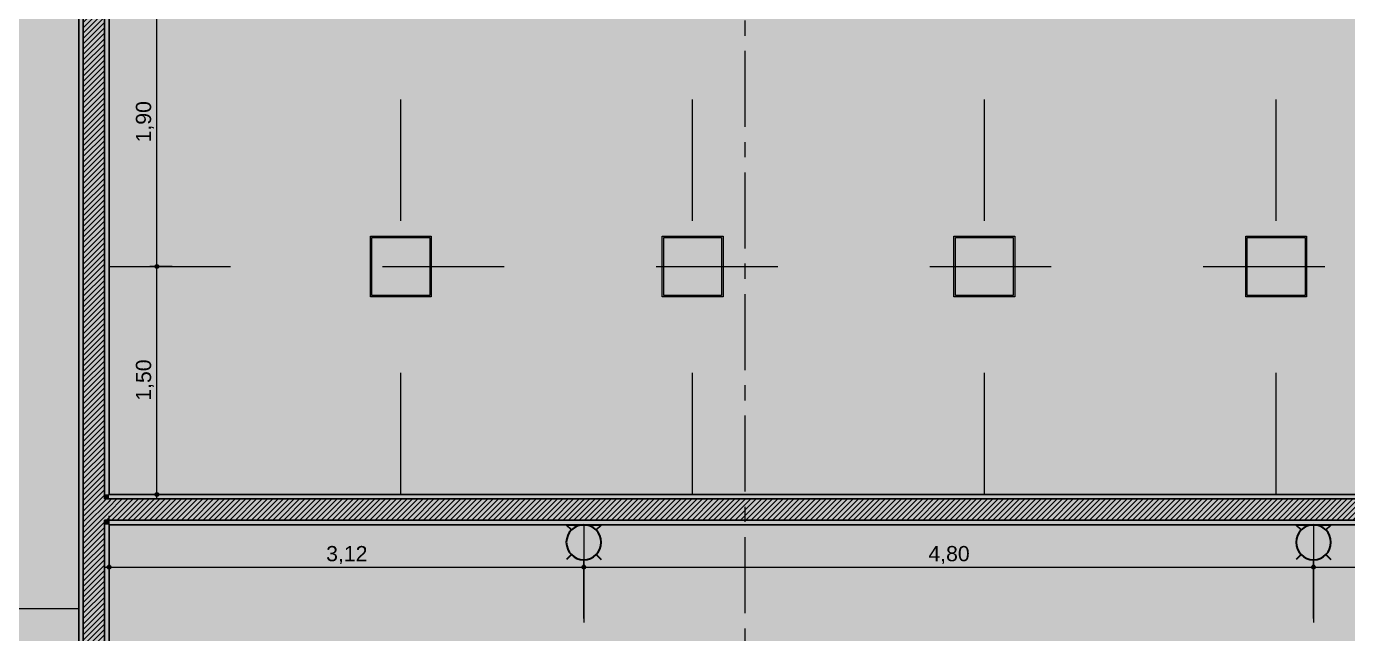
# Model space of a CAD drawing. Header units: metres. Extents: x -77 to -41.1, y -68 to -27.7.
# Drawn here: x -54.36 to -45.66, y -43.02 to -39.02 of the extents above; entities that cross this region are included whole.
import ezdxf

# ---------------------------------------------------------------- set-up
doc = ezdxf.new("R2010")
doc.units = ezdxf.units.M
doc.header["$MEASUREMENT"] = 0
doc.linetypes.add('AStair_dashed', pattern=[1.8, 0.8, -1])
doc.linetypes.add('Dot & Dashed', pattern=[0.6, 0.5, -0.05, 0, -0.05])
for name, color, linetype, lineweight in [('0_Caneta_No__99', 7, 'Continuous', 20), ('FORRO.EXEC_Caneta_No__241', 7, 'Continuous', 13), ('LAJES.EST_Caneta_No__241', 7, 'Continuous', 13), ('LUMINOTÉCNICA_Caneta_No__1', 7, 'Continuous', 35), ('LUMINOTÉCNICA_Caneta_No__96', 252, 'Continuous', 0), ('PAREDE CONSTRUIR_Caneta_No__241', 7, 'Continuous', 13), ('PAREDE CONSTRUIR_Caneta_No__3', 7, 'Continuous', 25)]:
    doc.layers.add(name, color=color, linetype=linetype, lineweight=lineweight)
for name, color, linetype in [('COTAS FORRO.EXEC', 7, 'Continuous'), ('FORRO.EXEC', 7, 'Continuous'), ('LUMINOTÉCNICA', 7, 'Continuous'), ('PAREDE CONSTRUIR', 7, 'Continuous')]:
    doc.layers.add(name, color=color, linetype=linetype)
for name, color, linetype, lineweight, true_color in [('COTAS FORRO.EXEC_Caneta_No__25', 7, 'Continuous', 13, 0x982312), ('LAJES.EST_Caneta_No__18', 7, 'Continuous', 0, 0xdfdfdf), ('LAJES.EST_Caneta_No__254', 7, 'Continuous', 0, 0xd1c9ad), ('LUMINOTÉCNICA_Caneta_No__27', 7, 'Continuous', 0, 0xbd2d17), ('LUMINOTÉCNICA_Caneta_No__36', 7, 'Continuous', 0, 0xf3aba0), ('ZONA_Caneta_No__56', 7, 'Continuous', 0, 0xffe495)]:
    doc.layers.add(name, color=color, linetype=linetype, lineweight=lineweight, true_color=true_color)
doc.styles.add('GENERATED_STYLE_1', font='arial.ttf')
doc.dimstyles.new('GENERATED_STYLE__2', dxfattribs={"dimtxt": 0.1, "dimasz": 0.0475, "dimexe": 0.18, "dimexo": 0.1, "dimgap": 0, "dimtad": 1, "dimzin": 0, "dimdsep": 46, "dimtxsty": 'GENERATED_STYLE_1', "dimblk": 'ARROWHEAD_11', "dimblk1": 'ARROWHEAD_11', "dimblk2": 'ARROWHEAD_11', "dimcen": 0.09, "dimclrd": 256, "dimclre": 256, "dimclrt": 256, "dimadec": 0, "dimazin": 0, "dimtfac": 1, "dimtdec": 4, "dimtmove": 0, "dimatfit": 3, "dimfxl": 0, "dimtolj": 1, "dimtzin": 0, "dimarcsym": 0})
doc.dimstyles.new('GENERATED_STYLE__3', dxfattribs={"dimtxt": 0.1, "dimasz": 0.0475, "dimexe": 0.18, "dimexo": 0.337275, "dimgap": 0, "dimtad": 1, "dimtih": 1, "dimtoh": 1, "dimzin": 0, "dimdsep": 46, "dimtxsty": 'GENERATED_STYLE_1', "dimblk": 'ARROWHEAD_11', "dimblk1": 'ARROWHEAD_11', "dimblk2": 'ARROWHEAD_11', "dimcen": 0.09, "dimclrd": 256, "dimclre": 256, "dimclrt": 256, "dimadec": 0, "dimazin": 0, "dimtfac": 1, "dimtdec": 4, "dimtmove": 0, "dimatfit": 3, "dimfxl": 0, "dimtolj": 1, "dimtzin": 0, "dimarcsym": 0})
pattern_1 = [(45, (0, 0), (-0.0176776695, 0.0176776695), [])]

# ---------------------------------------------------------------- blocks, each defined once
blk = doc.blocks.new('*D241')
at = {"layer": 'COTAS FORRO.EXEC_Caneta_No__25', "linetype": 'Continuous', "lineweight": 13, "true_color": 0x982312}
for points in [[(-53.5113, -40.6002), (-53.5103, -40.605), (-53.5076, -40.609), (-53.5035, -40.6117), (-53.4988, -40.6127), (-53.494, -40.6117), (-53.4899, -40.609), (-53.4872, -40.605), (-53.4863, -40.6002), (-53.4872, -40.5954), (-53.4899, -40.5913), (-53.494, -40.5886), (-53.4988, -40.5877), (-53.5035, -40.5886), (-53.5076, -40.5913), (-53.5103, -40.5954)], [(-53.5113, -42.1002), (-53.5103, -42.105), (-53.5076, -42.109), (-53.5035, -42.1117), (-53.4988, -42.1127), (-53.494, -42.1117), (-53.4899, -42.109), (-53.4872, -42.105), (-53.4863, -42.1002), (-53.4872, -42.0954), (-53.4899, -42.0913), (-53.494, -42.0886), (-53.4988, -42.0877), (-53.5035, -42.0886), (-53.5076, -42.0913), (-53.5103, -42.0954)]]:
    blk.add_hatch(color=24, dxfattribs=at).paths.add_polyline_path(points)
at = {"layer": 'COTAS FORRO.EXEC_Caneta_No__25', "color": 24, "linetype": 'Continuous', "lineweight": 13, "true_color": 0x982312}
for p, q in [((-53.5113, -40.6002), (-53.5456, -40.6002)), ((-53.4988, -42.0877), (-53.4988, -40.6127)), ((-53.3988, -40.6002), (-53.4863, -40.6002)), ((-53.5113, -42.1002), (-53.5988, -42.1002)), ((-53.4988, -42.1252), (-53.4988, -42.1127)), ((-53.4519, -42.1002), (-53.4863, -42.1002))]:
    blk.add_line(p, q, dxfattribs=at)
for centre in [(-53.4988, -40.6002), (-53.4988, -42.1002)]:
    blk.add_circle(centre, 0.0125, dxfattribs=at)
at = {"layer": 'COTAS FORRO.EXEC_Caneta_No__25', "color": 24, "lineweight": 13, "true_color": 0x982312, "insert": (-53.5188, -41.4836), "char_height": 0.1, "attachment_point": 7, "rotation": 90, "style": 'GENERATED_STYLE_1'}
blk.add_mtext('\\A1;{\\pql;\\fArial|b0|i0|c0|p0;\\W1.000000;1,50}', dxfattribs=at)
blk = doc.blocks.new('ARROWHEAD_11')
at = {"color": 0, "linetype": 'Continuous', "lineweight": 0}
blk.add_line((0, 0), (-1, 0), dxfattribs=at)
at = {"color": 0, "linetype": 'Continuous', "lineweight": 0, "const_width": 0.25, "flags": 128}
blk.add_lwpolyline([(-0.125, 0, 1), (0.125, 0, 1)], format="xyb", close=True, dxfattribs=at)
blk = doc.blocks.new('*D242')
at = {"layer": 'COTAS FORRO.EXEC_Caneta_No__25', "linetype": 'Continuous', "lineweight": 13, "true_color": 0x982312}
for points in [[(-53.5113, -38.7002), (-53.5103, -38.705), (-53.5076, -38.709), (-53.5035, -38.7117), (-53.4988, -38.7127), (-53.494, -38.7117), (-53.4899, -38.709), (-53.4872, -38.705), (-53.4863, -38.7002), (-53.4872, -38.6954), (-53.4899, -38.6913), (-53.494, -38.6886), (-53.4988, -38.6877), (-53.5035, -38.6886), (-53.5076, -38.6913), (-53.5103, -38.6954)], [(-53.5113, -40.6002), (-53.5103, -40.605), (-53.5076, -40.609), (-53.5035, -40.6117), (-53.4988, -40.6127), (-53.494, -40.6117), (-53.4899, -40.609), (-53.4872, -40.605), (-53.4863, -40.6002), (-53.4872, -40.5954), (-53.4899, -40.5913), (-53.494, -40.5886), (-53.4988, -40.5877), (-53.5035, -40.5886), (-53.5076, -40.5913), (-53.5103, -40.5954)]]:
    blk.add_hatch(color=24, dxfattribs=at).paths.add_polyline_path(points)
at = {"layer": 'COTAS FORRO.EXEC_Caneta_No__25', "color": 24, "linetype": 'Continuous', "lineweight": 13, "true_color": 0x982312}
for p, q in [((-53.5113, -38.7002), (-53.5456, -38.7002)), ((-53.4988, -40.5877), (-53.4988, -38.7127)), ((-53.3988, -38.7002), (-53.4863, -38.7002)), ((-53.5113, -40.6002), (-53.5456, -40.6002)), ((-53.3988, -40.6002), (-53.4863, -40.6002))]:
    blk.add_line(p, q, dxfattribs=at)
for centre in [(-53.4988, -38.7002), (-53.4988, -40.6002)]:
    blk.add_circle(centre, 0.0125, dxfattribs=at)
at = {"layer": 'COTAS FORRO.EXEC_Caneta_No__25', "color": 24, "lineweight": 13, "true_color": 0x982312, "insert": (-53.5188, -39.7836), "char_height": 0.1, "attachment_point": 7, "rotation": 90, "style": 'GENERATED_STYLE_1'}
blk.add_mtext('\\A1;{\\pql;\\fArial|b0|i0|c0|p0;\\W1.000000;1,90}', dxfattribs=at)
blk = doc.blocks.new('*D294')
at = {"layer": 'COTAS FORRO.EXEC_Caneta_No__25', "linetype": 'Continuous', "lineweight": 13, "true_color": 0x982312}
for points in [[(-53.8265, -42.5783), (-53.8256, -42.5831), (-53.8229, -42.5872), (-53.8188, -42.5899), (-53.814, -42.5908), (-53.8093, -42.5899), (-53.8052, -42.5872), (-53.8025, -42.5831), (-53.8015, -42.5783), (-53.8025, -42.5735), (-53.8052, -42.5695), (-53.8093, -42.5668), (-53.814, -42.5658), (-53.8188, -42.5668), (-53.8229, -42.5695), (-53.8256, -42.5735)], [(-50.7026, -42.5783), (-50.7016, -42.5831), (-50.6989, -42.5872), (-50.6948, -42.5899), (-50.6901, -42.5908), (-50.6853, -42.5899), (-50.6812, -42.5872), (-50.6785, -42.5831), (-50.6776, -42.5783), (-50.6785, -42.5735), (-50.6812, -42.5695), (-50.6853, -42.5668), (-50.6901, -42.5658), (-50.6948, -42.5668), (-50.6989, -42.5695), (-50.7016, -42.5735)]]:
    blk.add_hatch(color=24, dxfattribs=at).paths.add_polyline_path(points)
at = {"layer": 'COTAS FORRO.EXEC_Caneta_No__25', "color": 24, "linetype": 'Continuous', "lineweight": 13, "true_color": 0x982312}
for p, q in [((-53.814, -42.5658), (-53.814, -42.2411)), ((-53.839, -42.5783), (-53.8265, -42.5783)), ((-53.814, -42.6252), (-53.814, -42.5908)), ((-53.8015, -42.5783), (-50.7026, -42.5783)), ((-50.6901, -42.5658), (-50.6901, -42.5315)), ((-50.6901, -42.9156), (-50.6901, -42.5908))]:
    blk.add_line(p, q, dxfattribs=at)
for centre in [(-53.814, -42.5783), (-50.6901, -42.5783)]:
    blk.add_circle(centre, 0.0125, dxfattribs=at)
at = {"layer": 'COTAS FORRO.EXEC_Caneta_No__25', "color": 24, "lineweight": 13, "true_color": 0x982312, "insert": (-52.3855, -42.5583), "char_height": 0.1, "attachment_point": 7, "style": 'GENERATED_STYLE_1'}
blk.add_mtext('\\A1;{\\pql;\\fArial|b0|i0|c0|p0;\\W1.000000;3,12}', dxfattribs=at)
blk = doc.blocks.new('*D295')
at = {"layer": 'COTAS FORRO.EXEC_Caneta_No__25', "linetype": 'Continuous', "lineweight": 13, "true_color": 0x982312}
for points in [[(-50.7026, -42.5783), (-50.7016, -42.5831), (-50.6989, -42.5872), (-50.6948, -42.5899), (-50.6901, -42.5908), (-50.6853, -42.5899), (-50.6812, -42.5872), (-50.6785, -42.5831), (-50.6776, -42.5783), (-50.6785, -42.5735), (-50.6812, -42.5695), (-50.6853, -42.5668), (-50.6901, -42.5658), (-50.6948, -42.5668), (-50.6989, -42.5695), (-50.7016, -42.5735)], [(-45.9007, -42.5783), (-45.8998, -42.5831), (-45.8971, -42.5872), (-45.893, -42.5899), (-45.8882, -42.5908), (-45.8834, -42.5899), (-45.8794, -42.5872), (-45.8767, -42.5831), (-45.8757, -42.5783), (-45.8767, -42.5735), (-45.8794, -42.5695), (-45.8834, -42.5668), (-45.8882, -42.5658), (-45.893, -42.5668), (-45.8971, -42.5695), (-45.8998, -42.5735)]]:
    blk.add_hatch(color=24, dxfattribs=at).paths.add_polyline_path(points)
at = {"layer": 'COTAS FORRO.EXEC_Caneta_No__25', "color": 24, "linetype": 'Continuous', "lineweight": 13, "true_color": 0x982312}
for p, q in [((-50.6901, -42.5658), (-50.6901, -42.5315)), ((-50.6901, -42.9156), (-50.6901, -42.5908)), ((-50.6776, -42.5783), (-45.9007, -42.5783)), ((-45.8882, -42.5658), (-45.8882, -42.5315)), ((-45.8882, -42.9156), (-45.8882, -42.5908))]:
    blk.add_line(p, q, dxfattribs=at)
for centre in [(-50.6901, -42.5783), (-45.8882, -42.5783)]:
    blk.add_circle(centre, 0.0125, dxfattribs=at)
at = {"layer": 'COTAS FORRO.EXEC_Caneta_No__25', "color": 24, "lineweight": 13, "true_color": 0x982312, "insert": (-48.4226, -42.5583), "char_height": 0.1, "attachment_point": 7, "style": 'GENERATED_STYLE_1'}
blk.add_mtext('\\A1;{\\pql;\\fArial|b0|i0|c0|p0;\\W1.000000;4,80}', dxfattribs=at)
blk = doc.blocks.new('*D296')
at = {"layer": 'COTAS FORRO.EXEC_Caneta_No__25', "linetype": 'Continuous', "lineweight": 13, "true_color": 0x982312}
for points in [[(-45.9007, -42.5783), (-45.8998, -42.5831), (-45.8971, -42.5872), (-45.893, -42.5899), (-45.8882, -42.5908), (-45.8834, -42.5899), (-45.8794, -42.5872), (-45.8767, -42.5831), (-45.8757, -42.5783), (-45.8767, -42.5735), (-45.8794, -42.5695), (-45.8834, -42.5668), (-45.8882, -42.5658), (-45.893, -42.5668), (-45.8971, -42.5695), (-45.8998, -42.5735)], [(-44.0265, -42.5783), (-44.0256, -42.5831), (-44.0229, -42.5872), (-44.0188, -42.5899), (-44.014, -42.5908), (-44.0093, -42.5899), (-44.0052, -42.5872), (-44.0025, -42.5831), (-44.0015, -42.5783), (-44.0025, -42.5735), (-44.0052, -42.5695), (-44.0093, -42.5668), (-44.014, -42.5658), (-44.0188, -42.5668), (-44.0229, -42.5695), (-44.0256, -42.5735)]]:
    blk.add_hatch(color=24, dxfattribs=at).paths.add_polyline_path(points)
at = {"layer": 'COTAS FORRO.EXEC_Caneta_No__25', "color": 24, "linetype": 'Continuous', "lineweight": 13, "true_color": 0x982312}
for p, q in [((-44.014, -42.5658), (-44.014, -42.2411)), ((-45.8882, -42.5658), (-45.8882, -42.5315)), ((-45.8882, -42.9156), (-45.8882, -42.5908)), ((-45.8757, -42.5783), (-44.0265, -42.5783)), ((-44.014, -42.6252), (-44.014, -42.5908)), ((-44.0015, -42.5783), (-43.989, -42.5783))]:
    blk.add_line(p, q, dxfattribs=at)
for centre in [(-45.8882, -42.5783), (-44.014, -42.5783)]:
    blk.add_circle(centre, 0.0125, dxfattribs=at)
at = {"layer": 'COTAS FORRO.EXEC_Caneta_No__25', "color": 24, "lineweight": 13, "true_color": 0x982312, "insert": (-45.0846, -42.5583), "char_height": 0.1, "attachment_point": 7, "style": 'GENERATED_STYLE_1'}
blk.add_mtext('\\A1;{\\pql;\\fArial|b0|i0|c0|p0;\\W1.000000;1,87}', dxfattribs=at)
blk = doc.blocks.new('Fluorescent Lamp 26')
at = {"layer": 'LUMINOTÉCNICA_Caneta_No__27', "linetype": 'Continuous', "lineweight": 0, "true_color": 0xedc9c4}
blk.add_hatch(color=254, dxfattribs=at).paths.add_polyline_path([(0, 0), (0.4, 0), (0.4, 0.4), (0, 0.4)])
at = {"layer": 'LUMINOTÉCNICA_Caneta_No__27', "color": 22, "linetype": 'Continuous', "lineweight": 0, "true_color": 0xbd2d17}
for p, q in [((0.4, 0.4), (0, 0.4)), ((0, 0.4), (0, 0)), ((0.39, 0.39), (0.01, 0.39)), ((0.01, 0.39), (0.01, 0.01)), ((0.39, 0.01), (0.39, 0.39)), ((0.4, 0), (0.4, 0.4)), ((0, 0), (0.4, 0)), ((0.01, 0.01), (0.39, 0.01))]:
    blk.add_line(p, q, dxfattribs=at)
blk = doc.blocks.new('Wall Lamp 26_2')
at = {"layer": 'LUMINOTÉCNICA_Caneta_No__36', "linetype": 'Continuous', "lineweight": 0, "true_color": 0xf8d4cf}
blk.add_hatch(color=254, dxfattribs=at).paths.add_polyline_path([(0.115, -0.115, 1), (-0.115, -0.115, 1)])
at = {"layer": 'LUMINOTÉCNICA_Caneta_No__1', "color": 7, "linetype": 'Continuous', "lineweight": 35}
for p, q in [((-0.115, 0), (0.115, 0)), ((-0.0813, -0.0337), (-0.1138, -0.0012)), ((0.0813, -0.0337), (0.1138, -0.0012)), ((-0.0813, -0.1963), (-0.1138, -0.2288)), ((0.0813, -0.1963), (0.1138, -0.2288))]:
    blk.add_line(p, q, dxfattribs=at)
at = {"layer": 'LUMINOTÉCNICA_Caneta_No__1', "color": 7, "linetype": 'Continuous', "lineweight": 35, "flags": 128}
blk.add_lwpolyline([(0.115, -0.115, 1), (-0.115, -0.115, 1)], format="xyb", close=True, dxfattribs=at)

msp = doc.modelspace()

# ---------------------------------------------------------------- hatches: boundary and pattern name
at = {"layer": 'FORRO.EXEC', "linetype": 'Continuous', "lineweight": 0, "true_color": 0xfbfbfb}
for points in [[(-64.914, -38.2037), (-56.514, -38.2037), (-56.514, -42.3002), (-64.914, -42.3002), (-64.914, -47.1002), (-56.514, -47.1002), (-56.514, -52.5506), (-62.614, -52.5506), (-62.614, -54.0506), (-56.514, -54.0506), (-56.514, -56.6006), (-54.014, -56.6006), (-54.014, -54.5506), (-54.014, -53.0506), (-54.014, -52.3506), (-45.8136, -52.3506), (-45.8136, -50.8516), (-54.014, -50.8516), (-54.014, -36.7038), (-56.514, -36.7038), (-64.914, -36.7038)], [(-53.814, -42.1002), (-44.214, -42.1002), (-44.214, -37.2402), (-53.814, -37.2402)]]:
    msp.add_hatch(color=7, dxfattribs=at).paths.add_polyline_path(points)
at = {"layer": 'LAJES.EST_Caneta_No__18', "linetype": 'Continuous', "lineweight": 0, "true_color": 0xdfdfdf}
h = msp.add_hatch(dxfattribs=at)
h.set_pattern_fill('Piso_Externo__0003', color=254, style=0, pattern_type=2)
h.set_pattern_definition([(45, (0, 0.6), (-0.1909188, 0.1909188), [0, -0.18, 0, -0.27]), (110, (0.6, 0.6), (0.253717, 0.09234544), [0, -0.132, 0, -0.228])])
h.paths.add_polyline_path([(-76.514, -65.1016), (-73.814, -65.1016, -0.414214), (-75.814, -67.1016), (-66.814, -67.1016, -0.414214), (-68.814, -65.1016), (-68.814, -62.301), (-68.814, -45.4002, -0.414214), (-66.514, -43.1002), (-65.914, -43.1002), (-65.914, -42.3002), (-66.514, -42.3002), (-66.514, -38.2041), (-65.114, -38.2041), (-65.114, -36.7038), (-66.514, -36.7038), (-66.514, -32.5997), (-65.114, -32.5997), (-56.714, -32.5997), (-53.814, -32.5997), (-44.014, -32.5997), (-44.014, -42.3002), (-53.814, -42.3002), (-53.814, -47.1002), (-44.014, -47.1002), (-44.014, -50.8516), (-45.6136, -50.8516), (-45.6136, -52.3506), (-44.014, -52.3506), (-44.014, -60.3006), (-48.9163, -60.3006), (-48.9163, -61.1006), (-44.3609, -61.1006), (-44.3609, -67.1016), (-44.014, -67.1016), (-41.514, -67.1016), (-41.514, -28.1016), (-41.714, -28.1016), (-41.714, -60.3006), (-43.014, -60.3006), (-43.014, -30.0016), (-66.514, -30.0016), (-66.514, -28.1016), (-76.514, -28.1016)])
h.paths.add_polyline_path([(-73.814, -45.1016), (-76.314, -45.1016), (-76.314, -43.0892), (-75.7984, -43.0908, -0.414214), (-73.8139, -45.0876)], flags=0)
h.paths.add_polyline_path([(-73.814, -45.5846, -0.009328), (-73.814, -45.6604)], flags=0)
h.paths.add_polyline_path([(-52.814, -46.3002), (-52.814, -43.1002), (-44.014, -43.1002), (-44.014, -46.3002)], flags=0)
h.paths.add_polyline_path([(-67.714, -34.1), (-76.314, -34.1), (-76.314, -32.5997), (-67.714, -32.5997)], flags=0)
at = {"layer": 'LAJES.EST_Caneta_No__254', "linetype": 'Continuous', "lineweight": 0, "true_color": 0xd1c9ad}
h = msp.add_hatch(dxfattribs=at)
h.set_pattern_fill('Haie_OD_0003', color=9, style=0, pattern_type=2)
h.set_pattern_definition([(45, (0, 0.5), (-0.159099, 0.159099), [0, -0.15, 0, -0.225]), (110, (0.5, 0.5), (0.21143084, 0.07695453), [0, -0.11, 0, -0.19])])
h.paths.add_polyline_path([(-65.114, -47.1002), (-66.514, -47.1002), (-66.514, -60.3006), (-56.514, -60.3006), (-44.014, -60.3006), (-44.014, -56.6006), (-50.5957, -56.6006), (-50.5957, -54.2479), (-52.6157, -54.2479), (-52.6157, -52.5506), (-50.5957, -52.5506), (-45.6136, -52.5506), (-45.6136, -50.8516), (-44.014, -50.8516), (-44.014, -47.1002), (-53.814, -47.1002), (-53.814, -42.3002), (-44.014, -42.3002), (-44.014, -37.1002), (-51.174, -37.1002), (-51.174, -32.5997), (-53.814, -32.5997), (-56.714, -32.5997), (-58.7637, -32.5997), (-58.7637, -34.9038), (-63.464, -34.9038), (-63.464, -36.5038), (-65.114, -36.5038), (-65.114, -38.4037), (-63.464, -38.4037), (-63.464, -42.1002), (-65.114, -42.1002), (-65.114, -42.3002)])
h.paths.add_polyline_path([(-60.5596, -42.1002), (-60.5596, -38.4037), (-58.8637, -38.4037), (-58.8637, -42.1002)], flags=0)
h.paths.add_polyline_path([(-59.064, -48.7001), (-59.064, -47.3002), (-56.714, -47.3002), (-56.714, -48.7001)], flags=0)
at = {"layer": 'PAREDE CONSTRUIR', "linetype": 'Continuous', "lineweight": 0, "true_color": 0xffffff}
for points in [[(-53.814, -36.5338), (-53.844, -36.5338), (-53.844, -42.1002), (-53.814, -42.1002)], [(-53.984, -50.8216), (-53.984, -36.7038), (-54.014, -36.7038), (-54.014, -50.8216)], [(-53.814, -42.1302), (-53.814, -42.1002), (-53.844, -42.1002), (-53.844, -42.1302)], [(-44.214, -42.1002), (-53.814, -42.1002), (-53.814, -42.1302), (-44.214, -42.1302)], [(-53.814, -42.3002), (-53.814, -42.2702), (-53.844, -42.2702), (-53.844, -42.3002)], [(-53.814, -47.1002), (-53.814, -42.3002), (-53.844, -42.3002), (-53.844, -47.1002)], [(-44.044, -42.2702), (-53.814, -42.2702), (-53.814, -42.3002), (-44.044, -42.3002)]]:
    msp.add_hatch(color=7, dxfattribs=at).paths.add_polyline_path(points)
at = {"layer": 'PAREDE CONSTRUIR', "linetype": 'Continuous', "lineweight": 0, "true_color": 0x000000}
h = msp.add_hatch(dxfattribs=at)
h.set_pattern_fill('common_brick_0003', color=18, style=0, pattern_type=2)
h.set_pattern_definition(pattern_1)
h.paths.add_polyline_path([(-53.844, -36.6738), (-53.984, -36.6738), (-53.984, -42.1302), (-53.844, -42.1302)])
h = msp.add_hatch(dxfattribs=at)
h.set_pattern_fill('common_brick_0003', color=18, style=0, pattern_type=2)
h.set_pattern_definition(pattern_1)
h.paths.add_polyline_path([(-53.844, -42.2702), (-53.844, -42.1302), (-53.984, -42.1302), (-53.984, -42.2702)])
h = msp.add_hatch(dxfattribs=at)
h.set_pattern_fill('common_brick_0003', color=18, style=0, pattern_type=2)
h.set_pattern_definition(pattern_1)
h.paths.add_polyline_path([(-53.814, -42.2702), (-53.814, -42.1302), (-53.844, -42.1302), (-53.844, -42.2702)])
h = msp.add_hatch(dxfattribs=at)
h.set_pattern_fill('common_brick_0003', color=18, style=0, pattern_type=2)
h.set_pattern_definition(pattern_1)
h.paths.add_polyline_path([(-44.184, -42.1302), (-53.814, -42.1302), (-53.814, -42.2702), (-44.184, -42.2702)])
h = msp.add_hatch(dxfattribs=at)
h.set_pattern_fill('common_brick_0003', color=18, style=0, pattern_type=2)
h.set_pattern_definition(pattern_1)
h.paths.add_polyline_path([(-53.844, -47.1302), (-53.844, -42.2702), (-53.984, -42.2702), (-53.984, -47.1302)])

# ---------------------------------------------------------------- linework, layer by layer
at = {"layer": '0_Caneta_No__99', "color": 7, "linetype": 'Dot & Dashed', "lineweight": 20}
msp.add_line((-49.6311, -27.9815), (-49.6311, -67.6566), dxfattribs=at)
at = {"layer": 'FORRO.EXEC_Caneta_No__241', "color": 7, "linetype": 'Continuous', "lineweight": 13, "flags": 128}
for points in [[(-64.914, -38.2037), (-56.514, -38.2037), (-56.514, -42.3002), (-64.914, -42.3002), (-64.914, -47.1002), (-56.514, -47.1002), (-56.514, -52.5506), (-62.614, -52.5506), (-62.614, -54.0506), (-56.514, -54.0506), (-56.514, -56.6006), (-54.014, -56.6006), (-54.014, -54.5506), (-54.014, -53.0506), (-54.014, -52.3506), (-45.8136, -52.3506), (-45.8136, -50.8516), (-54.014, -50.8516), (-54.014, -36.7038), (-56.514, -36.7038), (-64.914, -36.7038)], [(-53.814, -42.1002), (-44.214, -42.1002), (-44.214, -37.2402), (-53.814, -37.2402)]]:
    msp.add_lwpolyline(points, close=True, dxfattribs=at)
at = {"layer": 'LAJES.EST_Caneta_No__241', "color": 7, "linetype": 'Continuous', "lineweight": 13, "flags": 128}
for points in [[(-65.914, -42.3002), (-66.514, -42.3002), (-66.514, -38.2041), (-65.114, -38.2041), (-65.114, -36.7038), (-66.514, -36.7038), (-66.514, -32.5997), (-65.114, -32.5997), (-56.714, -32.5997), (-53.814, -32.5997), (-44.014, -32.5997), (-44.014, -42.3002), (-53.814, -42.3002), (-53.814, -47.1002), (-44.014, -47.1002), (-44.014, -50.8516), (-45.6136, -50.8516), (-45.6136, -52.3506), (-44.014, -52.3506), (-44.014, -60.3006), (-48.9163, -60.3006)], [(-65.914, -42.3002), (-66.514, -42.3002), (-66.514, -38.2041), (-65.114, -38.2041), (-65.114, -36.7038), (-66.514, -36.7038), (-66.514, -32.5997), (-65.114, -32.5997), (-56.714, -32.5997), (-53.814, -32.5997), (-44.014, -32.5997), (-44.014, -42.3002), (-53.814, -42.3002), (-53.814, -47.1002), (-44.014, -47.1002), (-44.014, -50.8516), (-45.6136, -50.8516), (-45.6136, -52.3506), (-44.014, -52.3506), (-44.014, -60.3006), (-48.9163, -60.3006)], [(-65.914, -42.3002), (-66.514, -42.3002), (-66.514, -38.2041), (-65.114, -38.2041), (-65.114, -36.7038), (-66.514, -36.7038), (-66.514, -32.5997), (-65.114, -32.5997), (-56.714, -32.5997), (-53.814, -32.5997), (-44.014, -32.5997), (-44.014, -42.3002), (-53.814, -42.3002), (-53.814, -47.1002), (-44.014, -47.1002), (-44.014, -50.8516), (-45.6136, -50.8516), (-45.6136, -52.3506), (-44.014, -52.3506), (-44.014, -60.3006), (-48.9163, -60.3006)], [(-65.914, -42.3002), (-66.514, -42.3002), (-66.514, -38.2041), (-65.114, -38.2041), (-65.114, -36.7038), (-66.514, -36.7038), (-66.514, -32.5997), (-65.114, -32.5997), (-56.714, -32.5997), (-53.814, -32.5997), (-44.014, -32.5997), (-44.014, -42.3002), (-53.814, -42.3002), (-53.814, -47.1002), (-44.014, -47.1002), (-44.014, -50.8516), (-45.6136, -50.8516), (-45.6136, -52.3506), (-44.014, -52.3506), (-44.014, -60.3006), (-48.9163, -60.3006)], [(-65.914, -42.3002), (-66.514, -42.3002), (-66.514, -38.2041), (-65.114, -38.2041), (-65.114, -36.7038), (-66.514, -36.7038), (-66.514, -32.5997), (-65.114, -32.5997), (-56.714, -32.5997), (-53.814, -32.5997), (-44.014, -32.5997), (-44.014, -42.3002), (-53.814, -42.3002), (-53.814, -47.1002), (-44.014, -47.1002), (-44.014, -50.8516), (-45.6136, -50.8516), (-45.6136, -52.3506), (-44.014, -52.3506), (-44.014, -60.3006), (-48.9163, -60.3006)], [(-45.6136, -50.8516), (-44.014, -50.8516), (-44.014, -47.1002), (-53.814, -47.1002), (-53.814, -42.3002), (-44.014, -42.3002), (-44.014, -37.1002)], [(-45.6136, -50.8516), (-44.014, -50.8516), (-44.014, -47.1002), (-53.814, -47.1002), (-53.814, -42.3002), (-44.014, -42.3002), (-44.014, -37.1002)], [(-45.6136, -50.8516), (-44.014, -50.8516), (-44.014, -47.1002), (-53.814, -47.1002), (-53.814, -42.3002), (-44.014, -42.3002), (-44.014, -37.1002)]]:
    msp.add_lwpolyline(points, dxfattribs=at)
at = {"layer": 'LUMINOTÉCNICA_Caneta_No__96', "color": 252, "linetype": 'AStair_dashed', "lineweight": 0}
for p, q in [((-51.894, -42.1002), (-51.894, -37.2002)), ((-49.974, -42.1002), (-49.974, -37.2002)), ((-48.054, -42.1002), (-48.054, -37.2002)), ((-46.134, -42.1002), (-46.134, -37.2002)), ((-53.814, -40.6002), (-44.214, -40.6002)), ((-50.6901, -42.3002), (-50.6901, -42.9427)), ((-45.8882, -42.3002), (-45.8882, -42.9427)), ((-56.514, -42.8498), (-54.014, -42.8498))]:
    msp.add_line(p, q, dxfattribs=at)
at = {"layer": 'PAREDE CONSTRUIR_Caneta_No__241', "color": 7, "linetype": 'Continuous', "lineweight": 13, "flags": 128}
for points in [[(-53.814, -42.1002), (-53.814, -36.5338)], [(-54.014, -36.7038), (-54.014, -50.8516)], [(-44.214, -42.1002), (-53.814, -42.1002)], [(-53.814, -47.1002), (-53.814, -42.3002)], [(-53.814, -42.3002), (-44.014, -42.3002)]]:
    msp.add_lwpolyline(points, dxfattribs=at)
at = {"layer": 'PAREDE CONSTRUIR_Caneta_No__3', "color": 7, "linetype": 'Continuous', "lineweight": 25}
for p, q in [((-53.844, -42.1302), (-53.844, -36.6738)), ((-53.984, -36.7038), (-53.984, -42.1302)), ((-53.984, -42.1302), (-53.984, -42.2702)), ((-53.814, -42.1302), (-53.844, -42.1302)), ((-53.814, -42.1302), (-53.844, -42.1302)), ((-44.184, -42.1302), (-53.814, -42.1302)), ((-53.984, -42.2702), (-53.984, -47.1302)), ((-53.844, -42.2702), (-53.814, -42.2702)), ((-53.844, -47.1302), (-53.844, -42.2702)), ((-53.844, -42.2702), (-53.814, -42.2702)), ((-53.814, -42.2702), (-44.184, -42.2702))]:
    msp.add_line(p, q, dxfattribs=at)
at = {"layer": 'ZONA_Caneta_No__56', "color": 41, "linetype": 'Continuous', "lineweight": 0, "true_color": 0xffe495, "flags": 128}
for points in [[(-64.914, -36.7038), (-64.914, -38.2037), (-56.514, -38.2037), (-56.514, -52.5506), (-62.614, -52.5506), (-62.614, -54.0506), (-56.514, -54.0506), (-56.514, -56.6006), (-54.014, -56.6006), (-54.014, -52.3506), (-45.8136, -52.3506), (-45.8136, -50.8516), (-54.014, -50.8516), (-54.014, -36.7038), (-56.514, -36.7038)], [(-44.214, -37.2402), (-53.814, -37.2402), (-53.814, -42.1002), (-44.214, -42.1002)], [(-44.214, -42.3002), (-53.814, -42.3002), (-53.814, -47.1002), (-44.214, -47.1002)]]:
    msp.add_lwpolyline(points, close=True, dxfattribs=at)

# ---------------------------------------------------------------- block references
at = {"layer": 'LUMINOTÉCNICA', "color": 61, "linetype": 'Continuous', "lineweight": 0, "true_color": 0xeaffaa, "xscale": -1}
for p in [(-51.694, -40.8002), (-49.774, -40.8002), (-47.854, -40.8002), (-45.934, -40.8002)]:
    msp.add_blockref('Fluorescent Lamp 26', p, dxfattribs=at)
at = {"layer": 'LUMINOTÉCNICA', "color": 61, "linetype": 'Continuous', "lineweight": 0, "true_color": 0xeaffaa}
for p in [(-50.6901, -42.3002), (-45.8882, -42.3002)]:
    msp.add_blockref('Wall Lamp 26_2', p, dxfattribs=at)

# ---------------------------------------------------------------- dimensions: what is measured, and where the dimension line sits
at = {"layer": 'COTAS FORRO.EXEC', "color": 24, "linetype": 'Continuous', "lineweight": 13, "true_color": 0x982312}
for base, p1, p2, picture, middle in [((-53.4988, -38.7002), (-52.9224, -40.6002), (-52.8522, -38.7002), '*D242', (-53.5688, -39.6542)), ((-53.4988, -40.6002), (-53.814, -42.1002), (-52.9224, -40.6002), '*D241', (-53.5688, -41.3542))]:
    dim = msp.add_linear_dim(base=base, p1=p1, p2=p2, angle=90, dimstyle='GENERATED_STYLE__2', dxfattribs=at)
    dim.commit()
    dim.dimension.update_dxf_attribs({"geometry": picture, "text_midpoint": middle, "dimtype": 160, "text_rotation": 90})
for base, p1, p2, picture, middle in [((-50.6901, -42.5783), (-53.814, -42.3002), (-50.6901, -42.9427), '*D294', (-52.256, -42.5083)), ((-44.014, -42.5783), (-45.8882, -42.9427), (-44.014, -42.3002), '*D296', (-44.9551, -42.5083)), ((-45.8882, -42.5783), (-50.6901, -42.9427), (-45.8882, -42.9427), '*D295', (-48.2931, -42.5083))]:
    dim = msp.add_linear_dim(base=base, p1=p1, p2=p2, dimstyle='GENERATED_STYLE__3', dxfattribs=at)
    dim.commit()
    dim.dimension.update_dxf_attribs({"geometry": picture, "text_midpoint": middle, "dimtype": 160})

doc.saveas('drawing.dxf')
